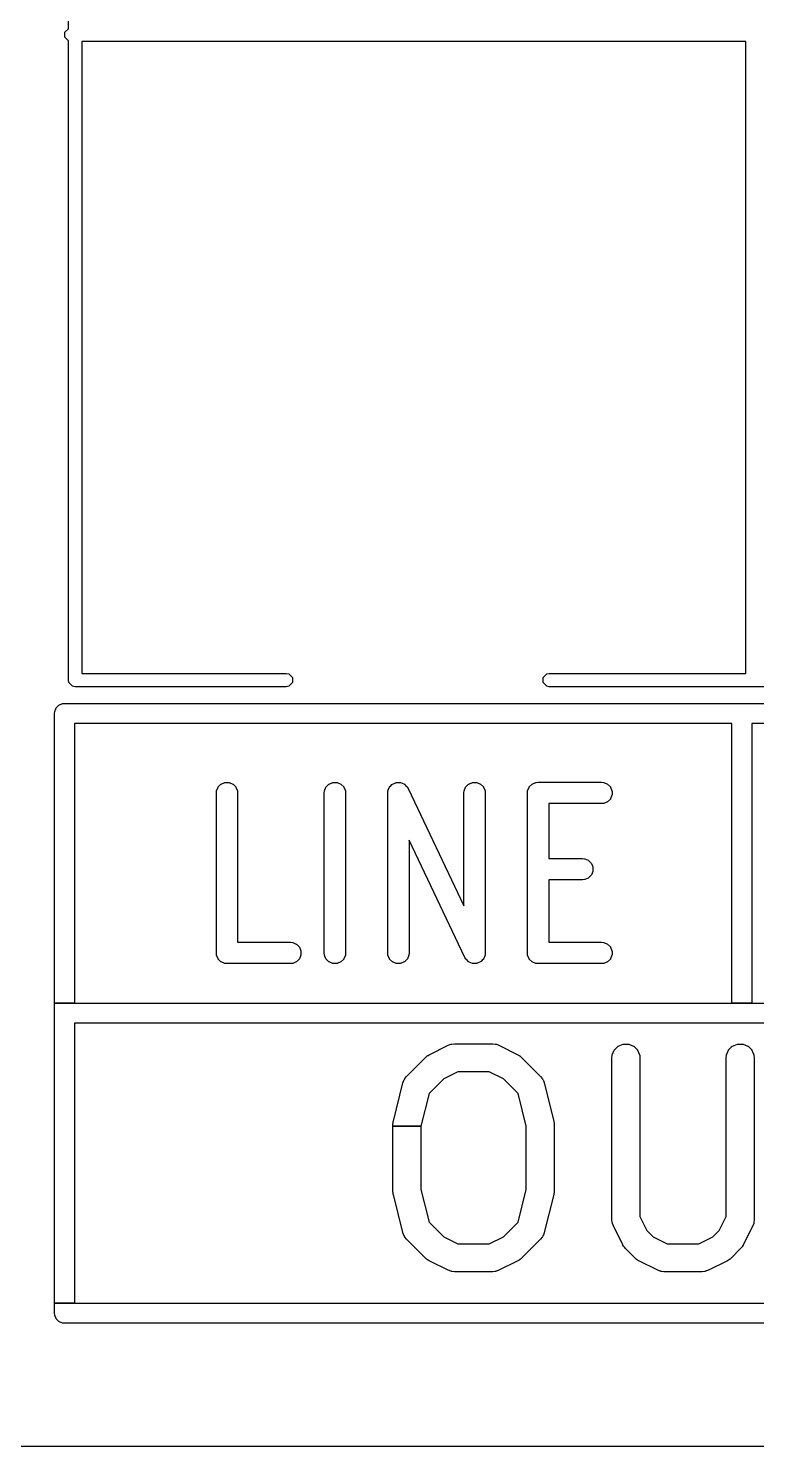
# Model space of a CAD drawing. Header units: millimetres. Extents: x 0 to 98, y 0 to 67.8.
# Drawn here: x 49.23 to 54.69, y 0 to 10.64 of the extents above; entities that cross this region are included whole.
import ezdxf

# ---------------------------------------------------------------- set-up
doc = ezdxf.new("R2010")
doc.units = ezdxf.units.MM
doc.layers.add('Edge.Cuts', color=254, linetype='CONTINUOUS', true_color=0xd0d2cd)

msp = doc.modelspace()

# ---------------------------------------------------------------- linework, layer by layer
at = {"layer": 'Edge.Cuts', "linetype": 'CONTINUOUS'}
for p, q in [((49.53, 10.635328), (49.53, 16.25)), ((49.503806, 10.609134), (49.53, 10.635328)), ((49.503806, 10.570866), (49.503806, 10.609134)), ((49.53, 10.544672), (49.503806, 10.570866)), ((49.53, 5.75), (49.53, 10.544672)), ((54.61, 10.54), (49.63, 10.54)), ((49.63, 10.54), (49.63, 5.8)), ((54.61, 5.8), (54.61, 10.54)), ((49.533806, 5.730866), (49.53, 5.75)), ((49.63, 5.8), (51.164, 5.8)), ((51.164, 5.8), (51.183134, 5.796194)), ((51.183134, 5.796194), (51.210194, 5.769134)), ((51.210194, 5.769134), (51.210194, 5.730866)), ((53.089806, 5.769134), (53.116866, 5.796194)), ((53.089806, 5.730866), (53.089806, 5.769134)), ((53.116866, 5.796194), (53.136, 5.8)), ((53.136, 5.8), (54.61, 5.8)), ((49.560866, 5.703806), (49.533806, 5.730866)), ((49.58, 5.7), (49.560866, 5.703806)), ((51.164, 5.7), (49.58, 5.7)), ((51.183134, 5.703806), (51.164, 5.7)), ((51.210194, 5.730866), (51.183134, 5.703806)), ((53.116866, 5.703806), (53.089806, 5.730866)), ((53.136, 5.7), (53.116866, 5.703806)), ((56.184, 5.7), (53.136, 5.7)), ((49.426441, 5.514632), (49.43764, 5.541668)), ((49.43764, 5.541668), (49.458332, 5.56236)), ((49.458332, 5.56236), (49.485368, 5.573559)), ((49.485368, 5.573559), (49.5, 5.575)), ((49.5, 5.575), (69.82, 5.575)), ((49.425, 5.5), (49.426441, 5.514632)), ((49.425, 3.325), (49.425, 5.5)), ((54.505, 5.425), (49.575, 5.425)), ((49.575, 5.425), (49.575, 3.325)), ((54.505, 3.325), (54.505, 5.425)), ((59.585, 5.425), (54.655, 5.425)), ((54.655, 5.425), (54.655, 3.325)), ((50.639048, 4.902658), (50.639072, 4.903148)), ((50.639048, 3.702658), (50.639048, 4.902658)), ((50.639072, 4.903148), (50.640513, 4.91778)), ((50.640513, 4.91778), (50.64087, 4.919203)), ((50.64087, 4.919203), (50.652069, 4.946239)), ((50.652069, 4.946239), (50.653152, 4.947862)), ((50.653152, 4.947862), (50.673844, 4.968554)), ((50.673844, 4.968554), (50.675467, 4.969637)), ((50.675467, 4.969637), (50.702503, 4.980836)), ((50.702503, 4.980836), (50.704416, 4.981217)), ((50.704416, 4.981217), (50.73368, 4.981217)), ((50.73368, 4.981217), (50.735593, 4.980836)), ((50.735593, 4.980836), (50.762629, 4.969637)), ((50.762629, 4.969637), (50.764252, 4.968554)), ((50.764252, 4.968554), (50.784944, 4.947862)), ((50.784944, 4.947862), (50.786027, 4.946239)), ((50.786027, 4.946239), (50.797226, 4.919203)), ((50.797226, 4.919203), (50.797583, 4.91778)), ((50.797583, 4.91778), (50.799024, 4.903148)), ((50.799024, 4.903148), (50.799048, 4.902658)), ((50.799048, 4.902658), (50.799048, 3.782658)), ((51.448572, 4.902658), (51.448596, 4.903148)), ((51.448572, 3.702658), (51.448572, 4.902658)), ((51.448596, 4.903148), (51.450037, 4.91778)), ((51.450037, 4.91778), (51.450394, 4.919203)), ((51.450394, 4.919203), (51.461593, 4.946239)), ((51.461593, 4.946239), (51.462676, 4.947862)), ((51.462676, 4.947862), (51.483368, 4.968554)), ((51.483368, 4.968554), (51.484991, 4.969637)), ((51.484991, 4.969637), (51.512027, 4.980836)), ((51.512027, 4.980836), (51.51394, 4.981217)), ((51.51394, 4.981217), (51.543204, 4.981217)), ((51.543204, 4.981217), (51.545117, 4.980836)), ((51.545117, 4.980836), (51.572153, 4.969637)), ((51.572153, 4.969637), (51.573776, 4.968554)), ((51.573776, 4.968554), (51.594468, 4.947862)), ((51.594468, 4.947862), (51.595551, 4.946239)), ((51.595551, 4.946239), (51.60675, 4.919203)), ((51.60675, 4.919203), (51.607107, 4.91778)), ((51.607107, 4.91778), (51.608548, 4.903148)), ((51.608548, 4.903148), (51.608572, 4.902658)), ((51.608572, 4.902658), (51.608572, 3.702658)), ((51.924762, 4.902658), (51.924786, 4.903148)), ((51.924762, 3.702658), (51.924762, 4.902658)), ((51.924786, 4.903148), (51.925629, 4.911714)), ((51.925552, 4.91321), (51.925832, 4.915136)), ((51.925629, 4.911714), (51.925552, 4.91321)), ((51.925832, 4.915136), (51.926017, 4.91566)), ((51.926017, 4.91566), (51.926227, 4.917782)), ((51.926227, 4.917782), (51.926583, 4.919203)), ((51.926583, 4.919203), (51.931405, 4.930848)), ((51.931405, 4.930848), (51.935619, 4.942719)), ((51.935619, 4.942719), (51.936616, 4.944393)), ((51.936616, 4.944393), (51.937358, 4.945218)), ((51.937358, 4.945218), (51.937783, 4.946241)), ((51.937783, 4.946241), (51.938866, 4.947861)), ((51.938866, 4.947861), (51.947779, 4.956776)), ((51.947779, 4.956776), (51.956213, 4.966129)), ((51.956213, 4.966129), (51.957775, 4.967295)), ((51.957775, 4.967295), (51.958777, 4.967773)), ((51.958777, 4.967773), (51.95956, 4.968555)), ((51.95956, 4.968555), (51.96118, 4.969637)), ((51.96118, 4.969637), (51.972811, 4.974457)), ((51.972811, 4.974457), (51.984198, 4.979877)), ((51.984198, 4.979877), (51.986088, 4.980355)), ((51.986088, 4.980355), (51.987192, 4.980413)), ((51.987192, 4.980413), (51.988218, 4.980837)), ((51.988218, 4.980837), (51.99013, 4.981217)), ((51.99013, 4.981217), (52.002738, 4.981217)), ((52.002738, 4.981217), (52.015313, 4.981868)), ((52.015313, 4.981868), (52.017244, 4.981587)), ((52.017244, 4.981587), (52.018287, 4.981217)), ((52.018287, 4.981217), (52.019394, 4.981217)), ((52.019394, 4.981217), (52.021307, 4.980837)), ((52.021307, 4.980837), (52.032956, 4.976013)), ((52.032956, 4.976013), (52.044822, 4.971801)), ((52.044822, 4.971801), (52.046498, 4.970803)), ((52.046498, 4.970803), (52.04732, 4.970062)), ((52.04732, 4.970062), (52.048345, 4.969637)), ((52.048345, 4.969637), (52.049966, 4.968554)), ((52.049966, 4.968554), (52.058878, 4.959642)), ((52.058878, 4.959642), (52.068233, 4.951208)), ((52.068233, 4.951208), (52.069167, 4.950075)), ((52.069167, 4.950075), (52.070262, 4.948258)), ((52.070262, 4.948258), (52.070658, 4.947862)), ((52.070658, 4.947862), (52.071741, 4.946239)), ((52.071741, 4.946239), (52.072312, 4.94486)), ((52.072312, 4.94486), (52.076759, 4.937485)), ((52.076759, 4.937485), (52.076991, 4.937053)), ((52.076991, 4.937053), (52.49619, 4.056735)), ((52.49619, 4.902658), (52.496214, 4.903148)), ((52.49619, 4.056735), (52.49619, 4.902658)), ((52.496214, 4.903148), (52.497655, 4.91778)), ((52.497655, 4.91778), (52.498012, 4.919203)), ((52.498012, 4.919203), (52.509211, 4.946239)), ((52.509211, 4.946239), (52.510294, 4.947862)), ((52.510294, 4.947862), (52.530986, 4.968554)), ((52.530986, 4.968554), (52.532609, 4.969637)), ((52.532609, 4.969637), (52.559645, 4.980836)), ((52.559645, 4.980836), (52.561558, 4.981217)), ((52.561558, 4.981217), (52.590822, 4.981217)), ((52.590822, 4.981217), (52.592735, 4.980836)), ((52.592735, 4.980836), (52.619771, 4.969637)), ((52.619771, 4.969637), (52.621394, 4.968554)), ((52.621394, 4.968554), (52.642086, 4.947862)), ((52.642086, 4.947862), (52.643169, 4.946239)), ((52.643169, 4.946239), (52.654368, 4.919203)), ((52.654368, 4.919203), (52.654725, 4.91778)), ((52.654725, 4.91778), (52.656166, 4.903148)), ((52.656166, 4.903148), (52.65619, 4.902658)), ((52.65619, 4.902658), (52.65619, 3.702658)), ((52.972381, 4.902658), (52.972405, 4.903148)), ((52.972381, 3.702658), (52.972381, 4.902658)), ((52.972405, 4.903148), (52.973846, 4.91778)), ((52.973846, 4.91778), (52.974203, 4.919203)), ((52.974203, 4.919203), (52.985402, 4.946239)), ((52.985402, 4.946239), (52.986485, 4.947862)), ((52.986485, 4.947862), (53.007177, 4.968554)), ((53.007177, 4.968554), (53.0088, 4.969637)), ((53.0088, 4.969637), (53.035836, 4.980836)), ((53.035836, 4.980836), (53.037259, 4.981193)), ((53.037259, 4.981193), (53.051891, 4.982634)), ((53.051891, 4.982634), (53.052381, 4.982658)), ((53.052381, 4.982658), (53.528571, 4.982658)), ((53.528571, 4.982658), (53.529061, 4.982634)), ((53.529061, 4.982634), (53.543693, 4.981193)), ((53.543693, 4.981193), (53.545116, 4.980836)), ((53.545116, 4.980836), (53.572152, 4.969637)), ((53.572152, 4.969637), (53.573775, 4.968554)), ((53.573775, 4.968554), (53.594467, 4.947862)), ((53.594467, 4.947862), (53.59555, 4.946239)), ((53.59555, 4.946239), (53.606749, 4.919203)), ((53.606749, 4.919203), (53.60713, 4.91729)), ((53.60713, 4.91729), (53.60713, 4.888026)), ((53.528571, 4.822658), (53.132381, 4.822658)), ((53.132381, 4.822658), (53.132381, 4.411229)), ((53.529061, 4.822682), (53.528571, 4.822658)), ((53.543693, 4.824123), (53.529061, 4.822682)), ((53.545116, 4.82448), (53.543693, 4.824123)), ((53.572152, 4.835679), (53.545116, 4.82448)), ((53.573775, 4.836762), (53.572152, 4.835679)), ((53.594467, 4.857454), (53.573775, 4.836762)), ((53.59555, 4.859077), (53.594467, 4.857454)), ((53.606749, 4.886113), (53.59555, 4.859077)), ((53.60713, 4.888026), (53.606749, 4.886113)), ((52.503962, 3.668263), (52.084762, 4.548583)), ((52.084762, 4.548583), (52.084762, 3.702658)), ((53.132381, 4.411229), (53.385714, 4.411229)), ((53.385714, 4.411229), (53.386204, 4.411205)), ((53.386204, 4.411205), (53.400836, 4.409764)), ((53.400836, 4.409764), (53.402259, 4.409407)), ((53.402259, 4.409407), (53.429295, 4.398208)), ((53.429295, 4.398208), (53.430918, 4.397125)), ((53.430918, 4.397125), (53.45161, 4.376433)), ((53.45161, 4.376433), (53.452693, 4.37481)), ((53.452693, 4.37481), (53.463892, 4.347774)), ((53.429295, 4.26425), (53.402259, 4.253051)), ((53.430918, 4.265333), (53.429295, 4.26425)), ((53.45161, 4.286025), (53.430918, 4.265333)), ((53.452693, 4.287648), (53.45161, 4.286025)), ((53.463892, 4.314684), (53.452693, 4.287648)), ((53.463892, 4.347774), (53.464273, 4.345861)), ((53.464273, 4.316597), (53.463892, 4.314684)), ((53.464273, 4.345861), (53.464273, 4.316597)), ((53.385714, 4.251229), (53.132381, 4.251229)), ((53.132381, 4.251229), (53.132381, 3.782658)), ((53.386204, 4.251253), (53.385714, 4.251229)), ((53.400836, 4.252694), (53.386204, 4.251253)), ((53.402259, 4.253051), (53.400836, 4.252694)), ((50.799048, 3.782658), (51.195238, 3.782658)), ((51.195238, 3.782658), (51.195728, 3.782634)), ((51.195728, 3.782634), (51.21036, 3.781193)), ((51.21036, 3.781193), (51.211783, 3.780836)), ((51.211783, 3.780836), (51.238819, 3.769637)), ((51.238819, 3.769637), (51.240442, 3.768554)), ((51.240442, 3.768554), (51.261134, 3.747862)), ((51.261134, 3.747862), (51.262217, 3.746239)), ((51.262217, 3.746239), (51.273416, 3.719203)), ((53.132381, 3.782658), (53.528571, 3.782658)), ((53.528571, 3.782658), (53.529061, 3.782634)), ((53.529061, 3.782634), (53.543693, 3.781193)), ((53.543693, 3.781193), (53.545116, 3.780836)), ((53.545116, 3.780836), (53.572152, 3.769637)), ((53.572152, 3.769637), (53.573775, 3.768554)), ((53.573775, 3.768554), (53.594467, 3.747862)), ((53.594467, 3.747862), (53.59555, 3.746239)), ((53.59555, 3.746239), (53.606749, 3.719203)), ((50.639072, 3.702168), (50.639048, 3.702658)), ((50.640513, 3.687536), (50.639072, 3.702168)), ((50.64087, 3.686113), (50.640513, 3.687536)), ((50.652069, 3.659077), (50.64087, 3.686113)), ((50.653152, 3.657454), (50.652069, 3.659077)), ((50.673844, 3.636762), (50.653152, 3.657454)), ((50.675467, 3.635679), (50.673844, 3.636762)), ((50.702503, 3.62448), (50.675467, 3.635679)), ((50.703926, 3.624123), (50.702503, 3.62448)), ((50.718558, 3.622682), (50.703926, 3.624123)), ((50.719048, 3.622658), (50.718558, 3.622682)), ((51.195238, 3.622658), (50.719048, 3.622658)), ((51.195728, 3.622682), (51.195238, 3.622658)), ((51.21036, 3.624123), (51.195728, 3.622682)), ((51.211783, 3.62448), (51.21036, 3.624123)), ((51.238819, 3.635679), (51.211783, 3.62448)), ((51.240442, 3.636762), (51.238819, 3.635679)), ((51.261134, 3.657454), (51.240442, 3.636762)), ((51.262217, 3.659077), (51.261134, 3.657454)), ((51.273416, 3.686113), (51.262217, 3.659077)), ((51.273416, 3.719203), (51.273797, 3.71729)), ((51.273797, 3.688026), (51.273416, 3.686113)), ((51.273797, 3.71729), (51.273797, 3.688026)), ((51.448596, 3.702168), (51.448572, 3.702658)), ((51.450037, 3.687536), (51.448596, 3.702168)), ((51.450394, 3.686113), (51.450037, 3.687536)), ((51.461593, 3.659077), (51.450394, 3.686113)), ((51.462676, 3.657454), (51.461593, 3.659077)), ((51.483368, 3.636762), (51.462676, 3.657454)), ((51.484991, 3.635679), (51.483368, 3.636762)), ((51.512027, 3.62448), (51.484991, 3.635679)), ((51.51394, 3.624099), (51.512027, 3.62448)), ((51.543204, 3.624099), (51.51394, 3.624099)), ((51.545117, 3.62448), (51.543204, 3.624099)), ((51.572153, 3.635679), (51.545117, 3.62448)), ((51.573776, 3.636762), (51.572153, 3.635679)), ((51.594468, 3.657454), (51.573776, 3.636762)), ((51.595551, 3.659077), (51.594468, 3.657454)), ((51.60675, 3.686113), (51.595551, 3.659077)), ((51.607107, 3.687536), (51.60675, 3.686113)), ((51.608548, 3.702168), (51.607107, 3.687536)), ((51.608572, 3.702658), (51.608548, 3.702168)), ((51.924786, 3.702168), (51.924762, 3.702658)), ((51.926227, 3.687536), (51.924786, 3.702168)), ((51.926584, 3.686113), (51.926227, 3.687536)), ((51.937783, 3.659077), (51.926584, 3.686113)), ((51.938866, 3.657454), (51.937783, 3.659077)), ((51.959558, 3.636762), (51.938866, 3.657454)), ((51.961181, 3.635679), (51.959558, 3.636762)), ((51.988217, 3.62448), (51.961181, 3.635679)), ((51.99013, 3.624099), (51.988217, 3.62448)), ((52.019394, 3.624099), (51.99013, 3.624099)), ((52.021307, 3.62448), (52.019394, 3.624099)), ((52.048343, 3.635679), (52.021307, 3.62448)), ((52.049966, 3.636762), (52.048343, 3.635679)), ((52.070658, 3.657454), (52.049966, 3.636762)), ((52.071741, 3.659077), (52.070658, 3.657454)), ((52.08294, 3.686113), (52.071741, 3.659077)), ((52.083297, 3.687536), (52.08294, 3.686113)), ((52.084738, 3.702168), (52.083297, 3.687536)), ((52.084762, 3.702658), (52.084738, 3.702168)), ((52.504194, 3.667832), (52.503962, 3.668263)), ((52.508634, 3.660467), (52.504194, 3.667832)), ((52.509211, 3.659075), (52.508634, 3.660467)), ((52.510294, 3.657454), (52.509211, 3.659075)), ((52.510686, 3.657062), (52.510294, 3.657454)), ((52.511785, 3.65524), (52.510686, 3.657062)), ((52.512719, 3.654108), (52.511785, 3.65524)), ((52.522072, 3.645676), (52.512719, 3.654108)), ((52.530986, 3.636762), (52.522072, 3.645676)), ((52.532609, 3.635679), (52.530986, 3.636762)), ((52.533629, 3.635257), (52.532609, 3.635679)), ((52.534454, 3.634513), (52.533629, 3.635257)), ((52.53613, 3.633515), (52.534454, 3.634513)), ((52.548011, 3.629299), (52.53613, 3.633515)), ((52.559645, 3.62448), (52.548011, 3.629299)), ((52.561558, 3.624099), (52.559645, 3.62448)), ((52.562665, 3.624099), (52.561558, 3.624099)), ((52.563708, 3.623729), (52.562665, 3.624099)), ((52.565638, 3.623448), (52.563708, 3.623729)), ((52.578221, 3.624099), (52.565638, 3.623448)), ((52.590822, 3.624099), (52.578221, 3.624099)), ((52.592737, 3.62448), (52.590822, 3.624099)), ((52.593758, 3.624904), (52.592737, 3.62448)), ((52.594861, 3.62496), (52.593758, 3.624904)), ((52.596755, 3.625439), (52.594861, 3.62496)), ((52.608146, 3.630865), (52.596755, 3.625439)), ((52.619771, 3.635679), (52.608146, 3.630865)), ((52.621395, 3.636764), (52.619771, 3.635679)), ((52.622175, 3.637545), (52.621395, 3.636764)), ((52.623174, 3.63802), (52.622175, 3.637545)), ((52.62474, 3.639187), (52.623174, 3.63802)), ((52.633181, 3.648552), (52.62474, 3.639187)), ((52.642085, 3.657454), (52.633181, 3.648552)), ((52.64317, 3.659078), (52.642085, 3.657454)), ((52.643592, 3.6601), (52.64317, 3.659078)), ((52.644334, 3.660921), (52.643592, 3.6601)), ((52.645333, 3.662598), (52.644334, 3.660921)), ((52.649546, 3.674474), (52.645333, 3.662598)), ((52.654368, 3.686112), (52.649546, 3.674474)), ((52.654725, 3.687536), (52.654368, 3.686112)), ((52.654933, 3.689651), (52.654725, 3.687536)), ((52.655119, 3.690174), (52.654933, 3.689651)), ((52.6554, 3.692109), (52.655119, 3.690174)), ((52.656166, 3.702167), (52.655321, 3.693606)), ((52.655321, 3.693606), (52.6554, 3.692109)), ((52.65619, 3.702658), (52.656166, 3.702167)), ((52.972405, 3.702168), (52.972381, 3.702658)), ((52.973846, 3.687536), (52.972405, 3.702168)), ((52.974203, 3.686113), (52.973846, 3.687536)), ((52.985402, 3.659077), (52.974203, 3.686113)), ((52.986485, 3.657454), (52.985402, 3.659077)), ((53.007177, 3.636762), (52.986485, 3.657454)), ((53.0088, 3.635679), (53.007177, 3.636762)), ((53.035836, 3.62448), (53.0088, 3.635679)), ((53.037259, 3.624123), (53.035836, 3.62448)), ((53.051891, 3.622682), (53.037259, 3.624123)), ((53.052381, 3.622658), (53.051891, 3.622682)), ((53.528571, 3.622658), (53.052381, 3.622658)), ((53.529061, 3.622682), (53.528571, 3.622658)), ((53.543693, 3.624123), (53.529061, 3.622682)), ((53.545116, 3.62448), (53.543693, 3.624123)), ((53.572152, 3.635679), (53.545116, 3.62448)), ((53.573775, 3.636762), (53.572152, 3.635679)), ((53.594467, 3.657454), (53.573775, 3.636762)), ((53.59555, 3.659077), (53.594467, 3.657454)), ((53.606749, 3.686113), (53.59555, 3.659077)), ((53.606749, 3.719203), (53.60713, 3.71729)), ((53.60713, 3.688026), (53.606749, 3.686113)), ((53.60713, 3.71729), (53.60713, 3.688026)), ((49.425, 3.25), (49.425, 3.325)), ((49.425, 3.325), (49.575, 3.325)), ((49.575, 3.325), (49.425, 3.325)), ((49.575, 3.325), (54.505, 3.325)), ((54.505, 3.325), (54.655, 3.325)), ((54.655, 3.325), (54.505, 3.325)), ((54.655, 3.325), (59.585, 3.325)), ((49.425, 1.075), (49.425, 3.25)), ((59.585, 3.175), (49.575, 3.175)), ((49.575, 3.175), (49.575, 1.075)), ((52.235899, 2.938958), (52.378756, 3.010387)), ((52.378756, 3.010387), (52.379205, 3.010585)), ((52.379205, 3.010585), (52.397514, 3.017591)), ((52.397514, 3.017591), (52.398946, 3.017908)), ((52.398946, 3.017908), (52.401717, 3.018106)), ((52.401717, 3.018106), (52.404292, 3.019171)), ((52.404292, 3.019171), (52.405715, 3.019527)), ((52.405715, 3.019527), (52.425224, 3.021448)), ((52.425224, 3.021448), (52.425714, 3.021472)), ((52.425714, 3.021472), (52.711428, 3.021472)), ((52.711428, 3.021472), (52.711918, 3.021448)), ((52.711918, 3.021448), (52.731427, 3.019527)), ((52.731427, 3.019527), (52.73285, 3.01917)), ((52.73285, 3.01917), (52.73542, 3.018106)), ((52.73542, 3.018106), (52.738196, 3.017908)), ((52.738196, 3.017908), (52.739628, 3.017591)), ((52.739628, 3.017591), (52.757937, 3.010585)), ((52.757937, 3.010585), (52.758386, 3.010387)), ((52.758386, 3.010387), (52.901242, 2.938958)), ((53.624745, 2.975565), (53.652335, 3.003155)), ((53.652335, 3.003155), (53.653958, 3.004238)), ((53.653958, 3.004238), (53.690006, 3.01917)), ((53.690006, 3.01917), (53.691919, 3.019551)), ((53.691919, 3.019551), (53.730937, 3.019551)), ((53.730937, 3.019551), (53.73285, 3.01917)), ((53.73285, 3.01917), (53.768898, 3.004238)), ((53.768898, 3.004238), (53.770521, 3.003155)), ((53.770521, 3.003155), (53.798111, 2.975565)), ((54.481888, 2.975565), (54.509478, 3.003155)), ((54.509478, 3.003155), (54.511101, 3.004238)), ((54.511101, 3.004238), (54.547149, 3.01917)), ((54.547149, 3.01917), (54.549062, 3.019551)), ((54.549062, 3.019551), (54.58808, 3.019551)), ((54.58808, 3.019551), (54.589993, 3.01917)), ((54.589993, 3.01917), (54.626041, 3.004238)), ((54.626041, 3.004238), (54.627664, 3.003155)), ((54.627664, 3.003155), (54.655254, 2.975565)), ((52.065753, 2.776433), (52.208611, 2.91929)), ((52.208611, 2.91929), (52.208975, 2.919619)), ((52.208975, 2.919619), (52.216313, 2.925643)), ((52.216313, 2.925643), (52.217769, 2.92732)), ((52.217769, 2.92732), (52.21888, 2.928274)), ((52.21888, 2.928274), (52.221629, 2.930006)), ((52.221629, 2.930006), (52.224129, 2.932056)), ((52.224129, 2.932056), (52.225385, 2.932809)), ((52.225385, 2.932809), (52.22743, 2.933658)), ((52.22743, 2.933658), (52.235472, 2.938718)), ((52.235472, 2.938718), (52.235899, 2.938958)), ((52.901242, 2.938958), (52.901669, 2.938718)), ((52.901669, 2.938718), (52.90971, 2.933657)), ((52.90971, 2.933657), (52.911756, 2.932809)), ((52.911756, 2.932809), (52.913014, 2.932055)), ((52.913014, 2.932055), (52.915515, 2.930003)), ((52.915515, 2.930003), (52.918261, 2.928274)), ((52.918261, 2.928274), (52.919374, 2.927319)), ((52.919374, 2.927319), (52.920827, 2.925643)), ((52.920827, 2.925643), (52.928168, 2.919619)), ((52.928168, 2.919619), (52.928532, 2.91929)), ((52.928532, 2.91929), (53.071388, 2.776433)), ((53.606428, 2.916472), (53.606452, 2.916962)), ((53.606428, 1.702186), (53.606428, 2.916472)), ((53.606452, 2.916962), (53.608373, 2.936471)), ((53.608373, 2.936471), (53.60873, 2.937894)), ((53.60873, 2.937894), (53.623662, 2.973942)), ((53.623662, 2.973942), (53.624745, 2.975565)), ((53.798111, 2.975565), (53.799194, 2.973942)), ((53.799194, 2.973942), (53.814126, 2.937894)), ((53.814126, 2.937894), (53.814483, 2.936471)), ((53.814483, 2.936471), (53.816404, 2.916962)), ((53.816404, 2.916962), (53.816428, 2.916472)), ((53.816428, 2.916472), (53.816428, 1.726975)), ((54.463571, 2.916472), (54.463595, 2.916962)), ((54.463571, 1.726974), (54.463571, 2.916472)), ((54.463595, 2.916962), (54.465516, 2.936471)), ((54.465516, 2.936471), (54.465873, 2.937894)), ((54.465873, 2.937894), (54.480805, 2.973942)), ((54.480805, 2.973942), (54.481888, 2.975565)), ((54.655254, 2.975565), (54.656337, 2.973942)), ((54.656337, 2.973942), (54.671269, 2.937894)), ((54.671269, 2.937894), (54.671626, 2.936471)), ((54.671626, 2.936471), (54.673547, 2.916962)), ((54.673547, 2.916962), (54.673571, 2.916472)), ((54.673571, 2.916472), (54.673571, 1.702186)), ((52.052987, 2.760916), (52.065424, 2.776069)), ((52.065424, 2.776069), (52.065753, 2.776433)), ((52.450501, 2.811472), (52.345054, 2.758749)), ((52.68664, 2.811472), (52.450501, 2.811472)), ((52.792085, 2.75875), (52.68664, 2.811472)), ((53.071388, 2.776433), (53.071717, 2.776069)), ((53.071717, 2.776069), (53.084154, 2.760916)), ((51.966706, 2.441938), (52.038134, 2.727652)), ((52.038134, 2.727652), (52.038276, 2.728121)), ((52.038276, 2.728121), (52.044871, 2.746582)), ((52.044871, 2.746582), (52.045562, 2.747876)), ((52.045562, 2.747876), (52.049622, 2.753358)), ((52.049622, 2.753358), (52.052233, 2.759658)), ((52.052233, 2.759658), (52.052987, 2.760916)), ((52.345054, 2.758749), (52.23481, 2.648505)), ((52.90233, 2.648505), (52.792085, 2.75875)), ((53.084154, 2.760916), (53.084908, 2.759657)), ((53.084908, 2.759657), (53.087516, 2.753359)), ((53.087516, 2.753359), (53.091578, 2.747877)), ((53.091578, 2.747877), (53.09227, 2.746582)), ((53.09227, 2.746582), (53.098865, 2.728122)), ((53.098865, 2.728122), (53.099007, 2.727653)), ((53.099007, 2.727653), (53.170436, 2.441939)), ((52.23481, 2.648505), (52.173571, 2.403548)), ((52.963571, 2.403546), (52.90233, 2.648505)), ((51.963571, 2.416472), (51.963595, 2.416962)), ((51.963571, 2.403548), (51.963571, 2.416472)), ((51.963571, 1.916472), (51.963571, 2.403548)), ((51.963571, 2.403548), (52.173571, 2.403548)), ((52.173571, 2.403548), (51.963571, 2.403548)), ((51.963595, 2.416962), (51.963869, 2.419749)), ((51.963743, 2.422064), (51.964803, 2.429235)), ((51.963743, 2.420597), (51.963743, 2.422064)), ((51.963869, 2.419749), (51.963743, 2.420597)), ((51.964803, 2.429235), (51.965516, 2.436471)), ((51.965516, 2.436471), (51.965872, 2.437893)), ((51.965872, 2.437893), (51.966201, 2.438689)), ((51.966201, 2.438689), (51.966611, 2.441457)), ((51.966611, 2.441457), (51.966706, 2.441938)), ((52.173571, 2.403548), (52.173571, 1.929398)), ((52.963571, 1.9294), (52.963571, 2.403546)), ((53.170436, 2.441939), (53.170531, 2.441457)), ((53.170531, 2.441457), (53.17094, 2.438687)), ((53.17094, 2.438687), (53.171269, 2.437894)), ((53.171269, 2.437894), (53.171626, 2.436471)), ((53.171626, 2.436471), (53.172337, 2.429241)), ((53.172337, 2.429241), (53.173399, 2.422066)), ((53.173398, 2.420595), (53.173271, 2.419751)), ((53.173271, 2.419751), (53.173547, 2.416963)), ((53.173399, 2.422066), (53.173398, 2.420595)), ((53.173547, 2.416963), (53.173571, 2.416472)), ((53.173571, 2.416472), (53.173571, 1.916472)), ((51.963595, 1.915982), (51.963571, 1.916472)), ((51.963869, 1.913197), (51.963595, 1.915982)), ((52.173571, 1.929398), (52.23481, 1.684441)), ((52.90233, 1.684441), (52.963571, 1.9294)), ((53.173547, 1.915981), (53.173271, 1.913194)), ((53.173571, 1.916472), (53.173547, 1.915981)), ((51.963743, 1.912347), (51.963869, 1.913197)), ((51.963743, 1.91088), (51.963743, 1.912347)), ((51.964803, 1.903711), (51.963743, 1.91088)), ((51.965516, 1.896473), (51.964803, 1.903711)), ((51.965873, 1.89505), (51.965516, 1.896473)), ((51.966201, 1.894258), (51.965873, 1.89505)), ((51.966611, 1.891487), (51.966201, 1.894258)), ((51.966706, 1.891006), (51.966611, 1.891487)), ((52.038134, 1.605292), (51.966706, 1.891006)), ((53.170436, 1.891005), (53.099007, 1.605291)), ((53.170531, 1.891487), (53.170436, 1.891005)), ((53.17094, 1.894255), (53.170531, 1.891487)), ((53.171269, 1.895048), (53.17094, 1.894255)), ((53.171626, 1.896473), (53.171269, 1.895048)), ((53.172337, 1.903705), (53.171626, 1.896473)), ((53.173399, 1.910878), (53.172337, 1.903705)), ((53.173271, 1.913194), (53.173398, 1.912349)), ((53.173398, 1.912349), (53.173399, 1.910878)), ((53.606452, 1.701696), (53.606428, 1.702186)), ((53.816428, 1.726975), (53.86915, 1.62153)), ((54.410849, 1.621531), (54.463571, 1.726974)), ((54.673571, 1.702186), (54.673547, 1.701696)), ((52.038276, 1.604823), (52.038134, 1.605292)), ((52.044871, 1.586362), (52.038276, 1.604823)), ((52.23481, 1.684441), (52.345056, 1.574195)), ((52.792084, 1.574195), (52.90233, 1.684441)), ((53.098865, 1.604822), (53.09227, 1.586362)), ((53.099007, 1.605291), (53.098865, 1.604822)), ((53.608373, 1.682187), (53.606452, 1.701696)), ((53.60873, 1.680764), (53.608373, 1.682187)), ((53.609794, 1.678194), (53.60873, 1.680764)), ((53.609992, 1.675418), (53.609794, 1.678194)), ((53.610309, 1.673986), (53.609992, 1.675418)), ((53.617315, 1.655677), (53.610309, 1.673986)), ((53.617513, 1.655228), (53.617315, 1.655677)), ((53.688942, 1.512372), (53.617513, 1.655228)), ((53.86915, 1.62153), (53.916486, 1.574194)), ((54.363512, 1.574194), (54.410849, 1.621531)), ((54.662486, 1.655229), (54.591058, 1.512372)), ((54.662684, 1.655678), (54.662486, 1.655229)), ((54.66969, 1.673987), (54.662684, 1.655678)), ((54.670007, 1.67542), (54.66969, 1.673987)), ((54.670203, 1.678193), (54.670007, 1.67542)), ((54.671269, 1.680763), (54.670203, 1.678193)), ((54.671626, 1.682187), (54.671269, 1.680763)), ((54.673547, 1.701696), (54.671626, 1.682187)), ((52.045562, 1.585068), (52.044871, 1.586362)), ((52.049622, 1.579587), (52.045562, 1.585068)), ((52.052233, 1.573287), (52.049622, 1.579587)), ((52.052987, 1.572029), (52.052233, 1.573287)), ((52.065423, 1.556875), (52.052987, 1.572029)), ((52.065752, 1.556511), (52.065423, 1.556875)), ((52.208611, 1.413653), (52.065752, 1.556511)), ((52.345056, 1.574195), (52.450501, 1.521472)), ((52.450501, 1.521472), (52.686641, 1.521472)), ((52.686641, 1.521472), (52.792084, 1.574195)), ((53.071389, 1.556512), (52.928532, 1.413654)), ((53.071718, 1.556876), (53.071389, 1.556512)), ((53.084154, 1.572029), (53.071718, 1.556876)), ((53.084908, 1.573288), (53.084154, 1.572029)), ((53.087516, 1.579587), (53.084908, 1.573288)), ((53.091578, 1.585067), (53.087516, 1.579587)), ((53.09227, 1.586362), (53.091578, 1.585067)), ((53.689182, 1.511945), (53.688942, 1.512372)), ((53.694243, 1.503904), (53.689182, 1.511945)), ((53.695091, 1.501858), (53.694243, 1.503904)), ((53.695845, 1.5006), (53.695091, 1.501858)), ((53.697897, 1.498099), (53.695845, 1.5006)), ((53.699626, 1.495353), (53.697897, 1.498099)), ((53.700581, 1.49424), (53.699626, 1.495353)), ((53.702257, 1.492787), (53.700581, 1.49424)), ((53.708281, 1.485446), (53.702257, 1.492787)), ((53.916486, 1.574194), (54.02193, 1.521472)), ((54.02193, 1.521472), (54.25807, 1.521472)), ((54.25807, 1.521472), (54.363512, 1.574194)), ((54.577744, 1.49279), (54.571719, 1.485446)), ((54.579418, 1.49424), (54.577744, 1.49279)), ((54.580375, 1.495355), (54.579418, 1.49424)), ((54.582101, 1.498098), (54.580375, 1.495355)), ((54.584155, 1.5006), (54.582101, 1.498098)), ((54.58491, 1.50186), (54.584155, 1.5006)), ((54.585757, 1.503909), (54.58491, 1.50186)), ((54.590817, 1.511944), (54.585757, 1.503909)), ((54.591058, 1.512372), (54.590817, 1.511944)), ((52.208975, 1.413324), (52.208611, 1.413653)), ((52.216316, 1.407299), (52.208975, 1.413324)), ((52.21777, 1.405623), (52.216316, 1.407299)), ((52.218883, 1.404668), (52.21777, 1.405623)), ((52.221625, 1.402942), (52.218883, 1.404668)), ((52.224128, 1.400888), (52.221625, 1.402942)), ((52.225387, 1.400133), (52.224128, 1.400888)), ((52.227437, 1.399285), (52.225387, 1.400133)), ((52.235472, 1.394226), (52.227437, 1.399285)), ((52.2359, 1.393985), (52.235472, 1.394226)), ((52.378757, 1.322557), (52.2359, 1.393985)), ((52.901242, 1.393985), (52.758385, 1.322557)), ((52.90167, 1.394226), (52.901242, 1.393985)), ((52.909705, 1.399285), (52.90167, 1.394226)), ((52.911755, 1.400133), (52.909705, 1.399285)), ((52.913016, 1.400889), (52.911755, 1.400133)), ((52.915518, 1.402945), (52.913016, 1.400889)), ((52.918259, 1.404668), (52.915518, 1.402945)), ((52.919375, 1.405625), (52.918259, 1.404668)), ((52.920828, 1.407302), (52.919375, 1.405625)), ((52.928168, 1.413325), (52.920828, 1.407302)), ((52.928532, 1.413654), (52.928168, 1.413325)), ((53.70861, 1.485082), (53.708281, 1.485446)), ((53.780039, 1.413653), (53.70861, 1.485082)), ((53.780403, 1.413324), (53.780039, 1.413653)), ((53.787742, 1.407301), (53.780403, 1.413324)), ((53.789197, 1.405624), (53.787742, 1.407301)), ((53.790311, 1.404669), (53.789197, 1.405624)), ((53.793051, 1.402944), (53.790311, 1.404669)), ((53.795557, 1.400888), (53.793051, 1.402944)), ((53.796816, 1.400133), (53.795557, 1.400888)), ((53.798866, 1.399285), (53.796816, 1.400133)), ((53.806901, 1.394226), (53.798866, 1.399285)), ((53.807329, 1.393985), (53.806901, 1.394226)), ((53.950186, 1.322557), (53.807329, 1.393985)), ((54.472671, 1.393985), (54.329814, 1.322557)), ((54.473099, 1.394226), (54.472671, 1.393985)), ((54.481136, 1.399286), (54.473099, 1.394226)), ((54.483183, 1.400133), (54.481136, 1.399286)), ((54.484444, 1.400889), (54.483183, 1.400133)), ((54.486941, 1.40294), (54.484444, 1.400889)), ((54.489689, 1.404668), (54.486941, 1.40294)), ((54.490804, 1.405625), (54.489689, 1.404668)), ((54.492257, 1.407302), (54.490804, 1.405625)), ((54.499597, 1.413324), (54.492257, 1.407302)), ((54.499961, 1.413653), (54.499597, 1.413324)), ((54.57139, 1.485082), (54.499961, 1.413653)), ((54.571719, 1.485446), (54.57139, 1.485082)), ((52.379206, 1.322359), (52.378757, 1.322557)), ((52.397515, 1.315353), (52.379206, 1.322359)), ((52.398948, 1.315036), (52.397515, 1.315353)), ((52.401719, 1.31484), (52.398948, 1.315036)), ((52.404291, 1.313774), (52.401719, 1.31484)), ((52.405715, 1.313417), (52.404291, 1.313774)), ((52.425224, 1.311496), (52.405715, 1.313417)), ((52.425714, 1.311472), (52.425224, 1.311496)), ((52.711428, 1.311472), (52.425714, 1.311472)), ((52.711918, 1.311496), (52.711428, 1.311472)), ((52.731427, 1.313417), (52.711918, 1.311496)), ((52.732851, 1.313774), (52.731427, 1.313417)), ((52.735421, 1.31484), (52.732851, 1.313774)), ((52.738194, 1.315036), (52.735421, 1.31484)), ((52.739628, 1.315353), (52.738194, 1.315036)), ((52.757936, 1.322359), (52.739628, 1.315353)), ((52.758385, 1.322557), (52.757936, 1.322359)), ((53.950635, 1.322359), (53.950186, 1.322557)), ((53.968944, 1.315353), (53.950635, 1.322359)), ((53.970377, 1.315036), (53.968944, 1.315353)), ((53.973148, 1.31484), (53.970377, 1.315036)), ((53.97572, 1.313774), (53.973148, 1.31484)), ((53.977144, 1.313417), (53.97572, 1.313774)), ((53.996653, 1.311496), (53.977144, 1.313417)), ((53.997143, 1.311472), (53.996653, 1.311496)), ((54.282857, 1.311472), (53.997143, 1.311472)), ((54.283347, 1.311496), (54.282857, 1.311472)), ((54.302856, 1.313417), (54.283347, 1.311496)), ((54.30428, 1.313774), (54.302856, 1.313417)), ((54.30685, 1.31484), (54.30428, 1.313774)), ((54.309623, 1.315036), (54.30685, 1.31484)), ((54.311057, 1.315353), (54.309623, 1.315036)), ((54.329365, 1.322359), (54.311057, 1.315353)), ((54.329814, 1.322557), (54.329365, 1.322359)), ((49.425, 1), (49.425, 1.075)), ((49.425, 1.075), (49.575, 1.075)), ((49.575, 1.075), (49.425, 1.075)), ((49.575, 1.075), (59.585, 1.075)), ((49.426441, 0.985368), (49.425, 1)), ((49.43764, 0.958332), (49.426441, 0.985368)), ((49.458332, 0.93764), (49.43764, 0.958332)), ((49.485368, 0.926441), (49.458332, 0.93764)), ((49.5, 0.925), (49.485368, 0.926441)), ((69.82, 0.925), (49.5, 0.925)), ((98, 0), (0, 0))]:
    msp.add_line(p, q, dxfattribs=at)

doc.saveas('drawing.dxf')
